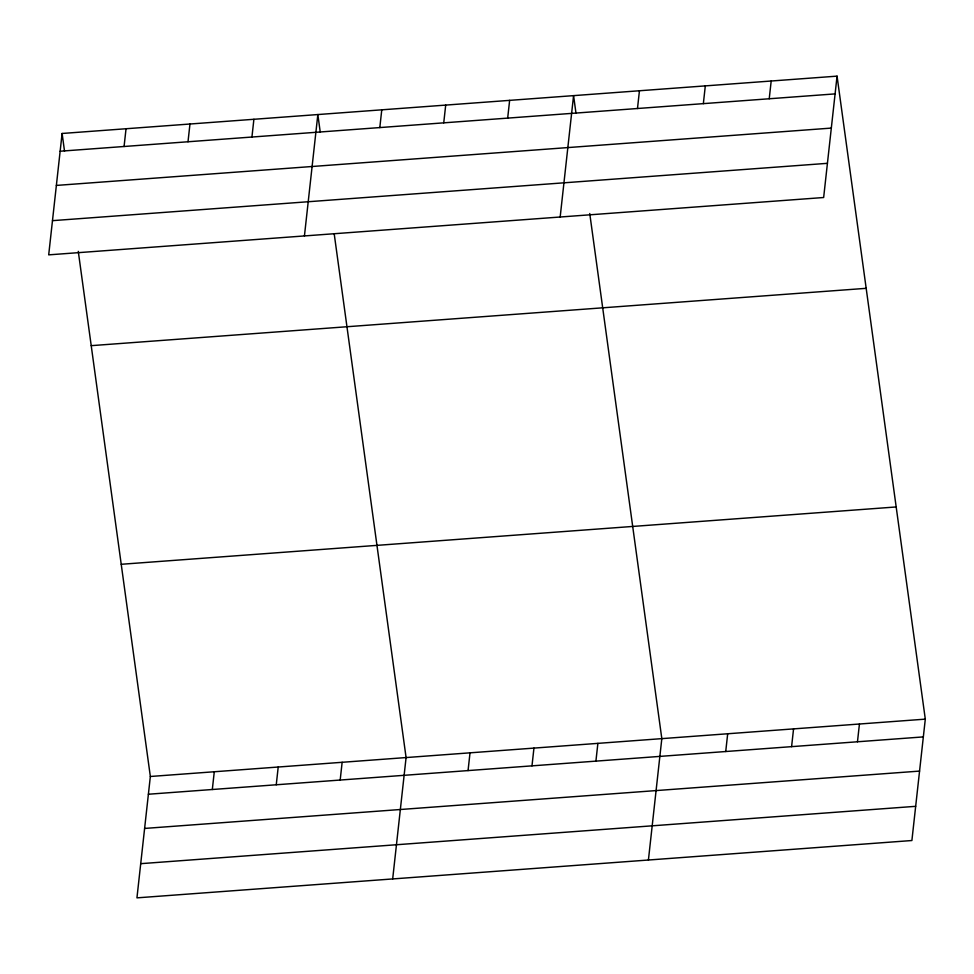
<?xml version="1.0" encoding="UTF-8"?>
<svg xmlns="http://www.w3.org/2000/svg" width="974" height="974" viewBox="0 0 974 974"><rect width="100%" height="100%" fill="white"/><g stroke="black" fill="none" stroke-linecap="round" stroke-linejoin="round"><path stroke-width="1.46" d="M62.105 133.475L48.7 254.859L823.651 197.515L837.056 76.142L62.105 133.475L64.528 151.153M124.075 146.502L126.036 128.738M188.006 141.766L189.967 124.015M78.273 251.353L150.349 776.485L136.944 897.858L911.895 840.525L925.3 719.141L837.056 76.142M251.937 137.042L253.897 119.278M212.32 789.5L214.28 771.749M304.436 235.939L317.841 114.555L320.263 132.233M276.251 784.776L278.211 767.013M379.811 127.582L381.771 109.819M340.182 780.04L342.142 762.289M443.742 122.846L445.702 105.095M392.68 878.938L406.085 757.553L334.216 233.906M507.673 118.122L509.633 100.359M468.056 770.58L470.016 752.829M560.172 217.019L573.576 95.635L575.999 113.313M531.987 765.856L533.947 748.093M637.483 108.516L639.443 90.765M595.918 761.12L597.878 743.369M703.35 103.646L705.31 85.882M648.416 860.018L661.821 738.633L589.745 213.513M769.229 98.764L771.189 81.012M725.727 751.514L727.688 733.763M791.594 746.644L793.554 728.893M857.473 741.774L859.433 724.011M60.145 151.226L835.095 93.894M56.37 185.425L831.321 128.093M52.474 220.66L827.425 163.328M91.227 345.66L866.178 288.328M121.226 564.287L896.177 506.955M150.349 776.485L925.3 719.141M148.389 794.236L923.34 736.904M144.615 828.436L919.566 771.091M140.719 863.67L915.67 806.326"/></g></svg>
